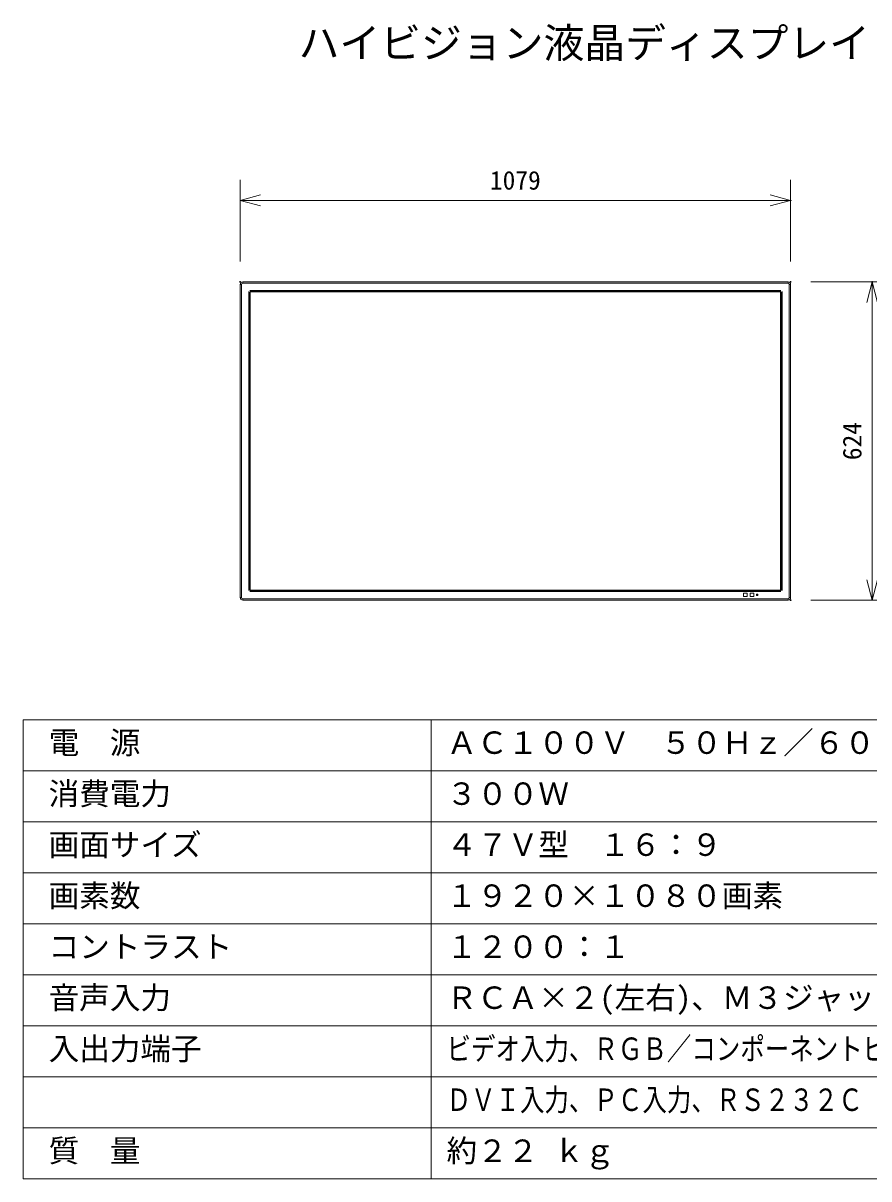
# Model space of a CAD drawing. Units: millimetres, scale not verified. Extents: x -63 to 62, y -56 to 57.
# Drawn here: x -62.5 to 20.4, y -56.5 to 56.8 of the extents above; entities that cross this region are included whole.
import ezdxf
from ezdxf.enums import TextEntityAlignment as Align

# ---------------------------------------------------------------- set-up
doc = ezdxf.new("R2010")
doc.units = ezdxf.units.MM
doc.header["$LTSCALE"] = 0.125
doc.header["$PDMODE"] = 32
doc.header["$PDSIZE"] = 0.0625
for name, color, linetype, lineweight in [('0-0_0', 7, 'Continuous', 9), ('0-1_WAKU', 1, 'Continuous', 18), ('0-5_GAIKEI', 1, 'Continuous', 18), ('0-6_SUNPO', 7, 'Continuous', 9)]:
    doc.layers.add(name, color=color, linetype=linetype, lineweight=lineweight)
doc.layers.add('0-2_MOJI1', color=7, linetype='Continuous')
doc.layers.add('0-4_Defpoints', color=7, linetype='Continuous')
doc.styles.add('ＭＳ ゴシック', font='')
doc.styles.get('ＭＳ ゴシック').set_extended_font_data('MS Gothic')

# ---------------------------------------------------------------- blocks, each defined once
blk = doc.blocks.new('_OPEN30')
at = {"layer": '0-0_0'}
blk.add_line((0, 0), (-1, 0), dxfattribs=at)
blk.add_lwpolyline([(-1, 0.26795), (0, 0), (-1, -0.26795)], dxfattribs=at)
blk = doc.blocks.new('D6')
at = {"layer": '0-4_Defpoints'}
for p in [(5.4318, 41.6585), (-48.5182, 33.6585), (5.4318, 33.6585)]:
    blk.add_point(p, dxfattribs=at)
at = {"layer": '0-6_SUNPO'}
for p, q in [((-48.5182, 35.6585), (-48.5182, 43.6585)), ((5.4318, 35.6585), (5.4318, 43.6585)), ((-46.5182, 41.6585), (3.4318, 41.6585))]:
    blk.add_line(p, q, dxfattribs=at)
at = {"layer": '0-6_SUNPO', "xscale": 2, "yscale": 2, "rotation": 180}
blk.add_blockref('_OPEN30', (-48.5182, 41.6585), dxfattribs=at)
at = {"layer": '0-6_SUNPO', "xscale": 2, "yscale": 2}
blk.add_blockref('_OPEN30', (5.4318, 41.6585), dxfattribs=at)
at = {"layer": '0-6_SUNPO', "style": 'ＭＳ ゴシック'}
blk.add_text('1079', height=1.833, dxfattribs=at).set_placement((-24.0432, 42.1585), align=Align.BOTTOM_LEFT)
blk = doc.blocks.new('D5')
at = {"layer": '0-4_Defpoints'}
for p in [(5.4271, 33.6588), (13.4271, 33.6588), (5.4271, 2.4665)]:
    blk.add_point(p, dxfattribs=at)
at = {"layer": '0-6_SUNPO'}
for p, q in [((7.4271, 33.6588), (15.4271, 33.6588)), ((13.4271, 4.4665), (13.4271, 31.6588)), ((7.4271, 2.4665), (15.4271, 2.4665))]:
    blk.add_line(p, q, dxfattribs=at)
at = {"layer": '0-6_SUNPO', "xscale": 2, "yscale": 2}
for p, rotation in [((13.4271, 33.6588), 90), ((13.4271, 2.4665), 270)]:
    blk.add_blockref('_OPEN30', p, dxfattribs=dict(at, rotation=rotation))
at = {"layer": '0-6_SUNPO', "style": 'ＭＳ ゴシック'}
blk.add_text('624', height=1.833, rotation=90, dxfattribs=at).set_placement((12.9271, 16.1876), align=Align.BOTTOM_LEFT)

msp = doc.modelspace()

# ---------------------------------------------------------------- linework, layer by layer
at = {"layer": '0-1_WAKU', "color": 4}
for p, q in [((-62.5077, -11.492), (-62.5077, -56.492)), ((-62.5077, -11.492), (62.4923, -11.492)), ((-22.5077, -11.492), (-22.5077, -56.492)), ((62.4923, -56.492), (-62.5077, -56.492))]:
    msp.add_line(p, q, dxfattribs=at)
at = {"layer": '0-1_WAKU'}
for p, q in [((-62.5077, -16.492), (62.4923, -16.492)), ((-62.5077, -21.492), (62.4923, -21.492)), ((-62.5077, -26.492), (62.4923, -26.492)), ((-62.5077, -31.492), (62.4923, -31.492)), ((-62.5077, -36.492), (62.4923, -36.492)), ((-62.5077, -41.492), (62.4923, -41.492)), ((-62.5077, -46.492), (62.4923, -46.492)), ((-62.5077, -51.492), (62.4923, -51.492))]:
    msp.add_line(p, q, dxfattribs=at)
at = {"layer": '0-5_GAIKEI'}
for p, q in [((-41.2316, 31.1831), (-41.0906, 31.1831)), ((-41.0906, 31.1831), (-41.0906, 0.4814)), ((-40.9824, 31.2913), (-40.9824, 31.4322)), ((12.4693, 31.2913), (-40.9824, 31.2913)), ((-40.2734, 30.593), (11.7613, 30.593)), ((12.4693, 31.2913), (12.4693, 31.4322)), ((12.5775, 31.1831), (12.7184, 31.1831)), ((12.5775, 0.4814), (12.5775, 31.1831)), ((-40.3923, 1.1904), (-40.3923, 30.4751)), ((-40.3187, 30.4694), (-40.3187, 1.1951)), ((11.7556, 30.5194), (-40.2687, 30.5194)), ((-40.2518, 30.4535), (11.7387, 30.4535)), ((-40.2518, 1.211), (-40.2518, 30.4535)), ((11.7387, 30.4535), (11.7387, 1.211)), ((11.8056, 1.1951), (11.8056, 30.4694)), ((11.8792, 30.4741), (11.8792, 1.1894)), ((-40.2687, 1.1451), (11.7556, 1.1451)), ((11.7387, 1.211), (-40.2518, 1.211)), ((-41.2316, 0.4814), (-41.0906, 0.4814)), ((-40.9824, 0.3732), (12.4693, 0.3732)), ((-40.9824, 0.3732), (-40.9824, 0.2322)), ((11.7603, 1.0715), (-40.2744, 1.0715)), ((8.4638, 0.934), (8.1087, 0.934)), ((8.1087, 0.934), (8.1087, 0.5789)), ((8.1087, 0.5789), (8.4638, 0.5789)), ((8.4638, 0.5789), (8.4638, 0.934)), ((9.1189, 0.934), (8.7638, 0.934)), ((8.7638, 0.934), (8.7638, 0.5789)), ((8.7638, 0.5789), (9.1189, 0.5789)), ((9.1189, 0.5789), (9.1189, 0.934)), ((9.5027, 0.8152), (9.3852, 0.8152)), ((9.3852, 0.8152), (9.3852, 0.6977)), ((9.3852, 0.6977), (9.5027, 0.6977)), ((9.3901, 0.8002), (9.4977, 0.8002)), ((9.3901, 0.8002), (9.3901, 0.7126)), ((9.3901, 0.7126), (9.4977, 0.7126)), ((9.4877, 0.8102), (9.4001, 0.8102)), ((9.4001, 0.7026), (9.4001, 0.8102)), ((9.4001, 0.7026), (9.4877, 0.7026)), ((9.4877, 0.7026), (9.4877, 0.8102)), ((9.4977, 0.7126), (9.4977, 0.8002)), ((9.5027, 0.6977), (9.5027, 0.8152)), ((12.4193, 0.2322), (9.7948, 0.2322)), ((12.4693, 0.2322), (12.4693, 0.3732)), ((12.5775, 0.4814), (12.7184, 0.4814))]:
    msp.add_line(p, q, dxfattribs=at)
at = {"layer": '0-5_GAIKEI', "color": 7}
for p, q in [((-41.2316, 0.4814), (-41.2316, 31.1831)), ((-40.9824, 31.4322), (12.4693, 31.4322)), ((12.7184, 31.1831), (12.7184, 0.4814)), ((12.4693, 0.2322), (-40.9824, 0.2322))]:
    msp.add_line(p, q, dxfattribs=at)
for centre, start, end in [((-40.9824, 31.1831), 90, 180), ((12.4693, 31.1831), 0, 90), ((-40.9824, 0.4814), 180, 270), ((12.4693, 0.4814), 270, 0)]:
    msp.add_arc(centre, 0.2492, start, end, dxfattribs=at)
at = {"layer": '0-5_GAIKEI'}
for centre, start, end in [((-40.9824, 31.1831), 90, 180), ((12.4693, 31.1831), 0, 90), ((-40.9824, 0.4814), 180, 270), ((12.4693, 0.4814), 270, 0)]:
    msp.add_arc(centre, 0.1081, start, end, dxfattribs=at)

# ---------------------------------------------------------------- block references
at = {"layer": '0-6_SUNPO'}
for name in ['D6', 'D5']:
    msp.add_blockref(name, (7.2867, -2.2342), dxfattribs=at)

# ---------------------------------------------------------------- texts
at = {"layer": '0-2_MOJI1', "style": 'ＭＳ ゴシック'}
for s, height, p in [('ハイビジョン液晶ディスプレイ', 2.933, (-35.5077, 52.508)), ('電  源', 2.199, (-60.0077, -15.492)), ('ＡＣ１００Ｖ\u3000５０Ｈｚ／６０Ｈｚ', 2.199, (-21.0077, -15.492)), ('消費電力', 2.199, (-60.0077, -20.492)), ('３００Ｗ', 2.199, (-21.0077, -20.492)), ('画面サイズ', 2.199, (-60.0077, -25.492)), ('４７Ｖ型\u3000１６：９', 2.199, (-21.0077, -25.492)), ('画素数', 2.199, (-60.0077, -30.492)), ('１９２０×１０８０画素', 2.199, (-21.0077, -30.492)), ('コントラスト', 2.199, (-60.0077, -35.492)), ('１２００：１', 2.199, (-21.0077, -35.492)), ('音声入力', 2.199, (-60.0077, -40.492)), ('ＲＣＡ×２(左右)、Ｍ３ジャック×１', 2.199, (-21.0077, -40.492)), ('入出力端子', 2.199, (-60.0077, -45.492)), ('質\u3000量', 2.199, (-60.0077, -55.492)), ('約２２ ｋｇ', 2.199, (-21.0077, -55.492))]:
    msp.add_text(s, height=height, dxfattribs=at).set_placement(p, align=Align.BOTTOM_LEFT)
at = {"layer": '0-2_MOJI1', "style": 'ＭＳ ゴシック', "width": 0.8}
for s, p in [('ビデオ入力、ＲＧＢ／コンポーネントビデオ入力、ＨＤＭＩ入力', (-21.0077, -45.492)), ('ＤＶＩ入力、ＰＣ入力、ＲＳ２３２Ｃ', (-21.0077, -50.492))]:
    msp.add_text(s, height=2.199, dxfattribs=at).set_placement(p, align=Align.BOTTOM_LEFT)

doc.saveas('drawing.dxf')
